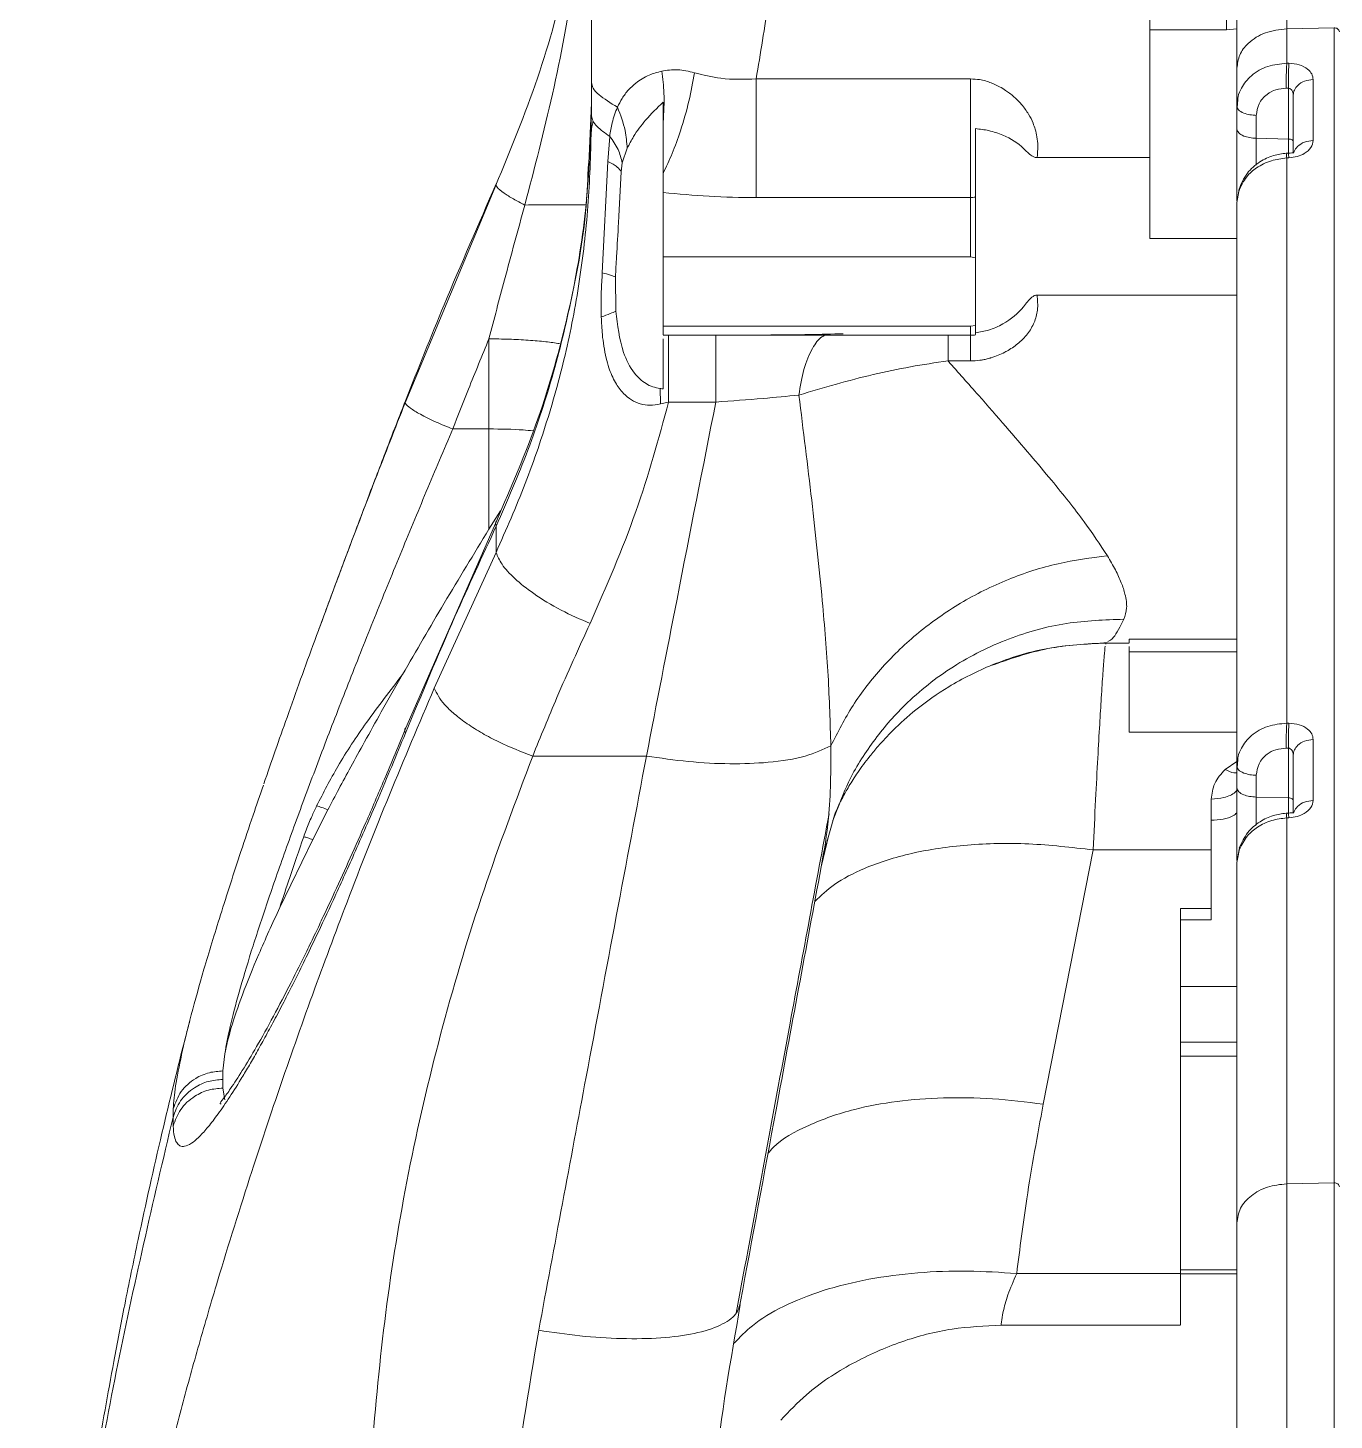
# Model space of a CAD drawing. Header units: millimetres. Extents: x 169 to 14583, y -399 to 10804.
# Drawn here: x 9049 to 9176.5, y 2702.2 to 2838.1 of the extents above; entities that cross this region are included whole.
import ezdxf

# ---------------------------------------------------------------- set-up
doc = ezdxf.new("R2010")
doc.units = ezdxf.units.MM
doc.header["$LTSCALE"] = 35

msp = doc.modelspace()

# ---------------------------------------------------------------- linework, layer by layer
at = {"color": 7, "linetype": 'Continuous', "lineweight": 18}
for p, q in [((9176.454, 2838.087), (9171.836, 2837.994)), ((9176.454, 2838.087), (9176.454, 2725.384)), ((9158.467, 2837.9), (9165.963, 2837.9)), ((9165.963, 2837.9), (9166.967, 2837.997)), ((9171.836, 2837.994), (9171.836, 2834.63)), ((9166.967, 2834.155), (9166.967, 2830.448)), ((9171.836, 2834.63), (9172.046, 2834.628)), ((9140.967, 2833.104), (9120.048, 2833.104)), ((9103.715, 2824.84), (9103.967, 2830.714)), ((9110.967, 2830.824), (9110.967, 2828.886)), ((9166.967, 2830.448), (9167.051, 2831.093)), ((9166.967, 2828.21), (9166.967, 2830.448)), ((9167.048, 2831.093), (9166.997, 2830.293)), ((9168.862, 2829.547), (9168.862, 2827.309)), ((9105.756, 2827.5), (9105.588, 2825.05)), ((9168.862, 2827.309), (9171.993, 2827.235)), ((9171.993, 2825.861), (9171.993, 2827.235)), ((9106.969, 2824.922), (9107.459, 2826.332)), ((9171.981, 2825.86), (9171.772, 2825.848)), ((9105.588, 2825.05), (9105.036, 2814.182)), ((9106.969, 2824.922), (9106.874, 2824.047)), ((9158.467, 2825.42), (9147.469, 2825.42)), ((9172.046, 2825.4), (9171.836, 2825.387)), ((9171.836, 2825.387), (9171.836, 2770.234)), ((9110.967, 2823.886), (9110.967, 2822.022)), ((9094.658, 2822.697), (9085.791, 2801.496)), ((9167.143, 2822.134), (9166.967, 2821.033)), ((9167.18, 2822.362), (9166.988, 2821.191)), ((9167.143, 2822.134), (9167.198, 2822.285)), ((9120.048, 2821.52), (9140.967, 2821.52)), ((9166.967, 2821.033), (9166.967, 2766.052)), ((9166.967, 2817.531), (9158.467, 2817.531)), ((9110.967, 2815.732), (9140.967, 2815.732)), ((9140.967, 2815.732), (9141.467, 2815.654)), ((9141.467, 2815.654), (9141.467, 2809.047)), ((9106.316, 2813.778), (9106.365, 2810.437)), ((9147.469, 2812.012), (9166.967, 2812.012)), ((9110.967, 2808.973), (9140.967, 2808.973)), ((9140.967, 2808.973), (9141.467, 2809.047)), ((9110.967, 2808.102), (9111.5, 2808.102)), ((9110.967, 2808.09), (9140.967, 2808.09)), ((9138.778, 2805.591), (9140.967, 2805.591)), ((9110.718, 2801.386), (9111.5, 2801.57)), ((9111.5, 2801.57), (9116.108, 2801.57)), ((9090.439, 2798.948), (9093.967, 2798.948)), ((9093.967, 2789.156), (9095.109, 2790.971)), ((9094.724, 2790.005), (9085.848, 2769.77)), ((9094.664, 2786.897), (9088.637, 2773.646)), ((9166.967, 2778.431), (9156.467, 2778.431)), ((9156.467, 2778.431), (9156.467, 2778.068)), ((9154.184, 2778.054), (9154.163, 2777.961)), ((9154.207, 2778.072), (9154.184, 2778.054)), ((9154.322, 2778.054), (9154.184, 2778.054)), ((9166.967, 2777.194), (9156.467, 2777.194)), ((9171.836, 2770.234), (9172.046, 2770.232)), ((9166.967, 2769.371), (9156.467, 2769.371)), ((9098.237, 2767.028), (9109.34, 2767.028)), ((9166.967, 2766.494), (9165.818, 2765.708)), ((9166.967, 2766.052), (9167.051, 2766.697)), ((9167.048, 2766.697), (9166.997, 2765.896)), ((9166.967, 2763.925), (9166.967, 2766.052)), ((9168.862, 2765.151), (9168.862, 2763.025)), ((9168.862, 2763.025), (9171.993, 2762.951)), ((9171.993, 2761.465), (9171.993, 2762.951)), ((9076.768, 2758.872), (9078.248, 2761.772)), ((9126.706, 2757.815), (9127.691, 2761.27)), ((9127.74, 2761.233), (9127.543, 2760.751)), ((9164.467, 2760.77), (9164.467, 2757.869)), ((9171.981, 2761.464), (9171.772, 2761.452)), ((9172.046, 2761.003), (9171.836, 2760.991)), ((9171.836, 2760.991), (9171.836, 2725.291)), ((9127.142, 2759.343), (9126.396, 2756.209)), ((9073.554, 2752.247), (9076.768, 2758.872)), ((9167.241, 2758.152), (9166.987, 2756.803)), ((9167.203, 2757.912), (9167.23, 2758.091)), ((9152.933, 2757.869), (9148.069, 2733.059)), ((9164.467, 2757.869), (9152.933, 2757.869)), ((9164.467, 2757.869), (9164.467, 2752.155)), ((9167.203, 2757.912), (9166.967, 2756.647)), ((9166.967, 2756.647), (9166.967, 2721.452)), ((9164.467, 2752.155), (9161.467, 2752.155)), ((9161.467, 2752.155), (9161.467, 2716.539)), ((9164.467, 2751.035), (9164.467, 2752.155)), ((9164.467, 2751.035), (9161.467, 2751.035)), ((9161.467, 2744.556), (9166.967, 2744.556)), ((9161.467, 2739.107), (9166.967, 2739.107)), ((9068.186, 2737.978), (9068.008, 2736.304)), ((9161.467, 2737.743), (9166.967, 2737.743)), ((9068.008, 2734.633), (9068.008, 2736.304)), ((9068.008, 2734.633), (9068.186, 2733.499)), ((9176.454, 2725.384), (9171.836, 2725.291)), ((9145.477, 2716.539), (9161.467, 2716.539)), ((9161.467, 2716.895), (9166.967, 2716.895)), ((9161.467, 2716.521), (9166.967, 2716.521)), ((9143.967, 2711.495), (9161.467, 2711.495))]:
    msp.add_line(p, q, dxfattribs=at)
at = {"color": 7, "linetype": 'Continuous', "lineweight": 18, "flags": 128}
for points in [[(9174.415, 2833.044), (9174.415, 2829.714), (9174.415, 2827.097)], [(9171.784, 2832.194), (9171.901, 2832.192), (9171.993, 2832.192)], [(9171.993, 2832.192), (9171.993, 2829.416), (9171.993, 2827.235)], [(9172.467, 2831.509), (9172.467, 2828.178), (9172.467, 2825.893)], [(9171.784, 2767.797), (9171.901, 2767.796), (9171.993, 2767.795)], [(9171.993, 2767.795), (9171.993, 2765.082), (9171.993, 2762.951)], [(9174.415, 2768.648), (9174.415, 2765.318), (9174.415, 2762.701)], [(9172.467, 2767.112), (9172.467, 2763.782), (9172.467, 2761.499)]]:
    msp.add_lwpolyline(points, dxfattribs=at)
at = {"color": 7, "linetype": 'Continuous', "lineweight": 18}
msp.add_arc((9140.967, 2811.09), 3, 270, 279.59407, dxfattribs=at)
for points, knots in [([(9171.836, 2870.495), (9171.836, 2867.827), (9171.836, 2862.49), (9171.836, 2854.166), (9171.836, 2846.014), (9171.836, 2840.667), (9171.836, 2837.994)], [0, 0, 0, 0, 0.2799943, 0.5599886, 0.7799943, 1, 1, 1, 1]), ([(9166.967, 2865.991), (9166.967, 2863.375), (9166.967, 2858.143), (9166.967, 2849.988), (9166.967, 2842.006), (9166.967, 2836.772), (9166.967, 2834.155)], [0, 0, 0, 0, 0.2799941, 0.5599888, 0.7799945, 1, 1, 1, 1]), ([(9103.122, 2853.153), (9102.689, 2850.094), (9101.732, 2843.329), (9098.914, 2833.107), (9096.07, 2826.19), (9094.647, 2822.732)], [0, 0, 0, 0, 0.2920466, 0.6459796, 1, 1, 1, 1]), ([(9103.381, 2853.153), (9103.043, 2849.719), (9102.33, 2842.488), (9100.319, 2831.67), (9098.411, 2824.396), (9097.467, 2820.8)], [0, 0, 0, 0, 0.3138089, 0.6608443, 1, 1, 1, 1]), ([(9103.967, 2853.153), (9103.967, 2852.221), (9103.967, 2848.329), (9103.967, 2841.502), (9103.967, 2835.672), (9103.967, 2832.746)], [0, 0, 0, 0, 0.1355835, 0.5660123, 1, 1, 1, 1]), ([(9122.571, 2853.153), (9122.462, 2851.754), (9122.133, 2847.511), (9121.337, 2840.765), (9120.468, 2835.602), (9120.048, 2833.104)], [0, 0, 0, 0, 0.20237729, 0.6140646, 1, 1, 1, 1]), ([(9158.467, 2837.9), (9158.467, 2838.23), (9158.467, 2838.891), (9158.467, 2839.912), (9158.467, 2840.904), (9158.467, 2841.826), (9158.467, 2842.646), (9158.467, 2843.321), (9158.467, 2843.848), (9158.467, 2844.035), (9158.467, 2844.129)], [0, 0, 0, 0, 0.1248084, 0.2499186, 0.3750331, 0.4999712, 0.6248488, 0.7497541, 0.8748228, 1, 1, 1, 1]), ([(9165.963, 2837.9), (9165.964, 2838.551), (9165.964, 2839.853), (9165.965, 2841.757), (9165.966, 2843.318), (9165.967, 2843.817), (9165.967, 2844.067)], [0, 0, 0, 0, 0.25, 0.5, 0.75, 1, 1, 1, 1]), ([(9176.967, 2837.703), (9176.957, 2837.76), (9176.938, 2837.875), (9176.8, 2838.002), (9176.63, 2838.077), (9176.513, 2838.083), (9176.454, 2838.087)], [0, 0, 0, 0, 0.279607, 0.5592116, 0.7796062, 1, 1, 1, 1]), ([(9171.836, 2837.994), (9171.117, 2837.91), (9169.68, 2837.741), (9168.086, 2836.712), (9167.136, 2835.461), (9167.023, 2834.59), (9166.967, 2834.155)], [0, 0, 0, 0, 0.2796316, 0.5592632, 0.7796316, 1, 1, 1, 1]), ([(9114.025, 2833.71), (9113.471, 2833.835), (9112.337, 2834.092), (9111.339, 2833.942), (9110.828, 2833.866)], [0, 0, 0, 0, 0.4879764, 1, 1, 1, 1]), ([(9167.051, 2831.093), (9167.061, 2831.19), (9167.1, 2831.575), (9167.472, 2832.407), (9168.348, 2833.518), (9169.928, 2834.443), (9171.205, 2834.569), (9171.836, 2834.63)], [0, 0, 0, 0, 0.0495996, 0.1963528, 0.4493281, 0.7280487, 1, 1, 1, 1]), ([(9171.836, 2834.63), (9171.825, 2834.449), (9171.803, 2834.085), (9171.784, 2833.397), (9171.778, 2832.745), (9171.782, 2832.377), (9171.784, 2832.194)], [0, 0, 0, 0, 0.2797215, 0.5594431, 0.7797215, 1, 1, 1, 1]), ([(9172.046, 2834.628), (9172.034, 2834.446), (9172.011, 2834.075), (9171.993, 2833.372), (9171.987, 2832.72), (9171.991, 2832.364), (9171.993, 2832.192)], [0, 0, 0, 0, 0.2801303, 0.5706515, 0.7930128, 1, 1, 1, 1]), ([(9172.046, 2834.628), (9172.393, 2834.596), (9173.094, 2834.532), (9173.867, 2834.114), (9174.332, 2833.596), (9174.387, 2833.229), (9174.415, 2833.044)], [0, 0, 0, 0, 0.272346, 0.5508375, 0.7736476, 1, 1, 1, 1]), ([(9103.967, 2832.746), (9104.004, 2832.571), (9104.079, 2832.211), (9104.772, 2831.423), (9105.841, 2830.759), (9106.508, 2830.346)], [0, 0, 0, 0, 0.2627854, 0.5408267, 1, 1, 1, 1]), ([(9103.967, 2832.746), (9103.967, 2832.15), (9103.967, 2831.07), (9103.967, 2829.995), (9103.967, 2829.513)], [0, 0, 0, 0, 0.5514702, 1, 1, 1, 1]), ([(9110.828, 2833.866), (9110.414, 2833.749), (9109.465, 2833.481), (9108.411, 2832.825), (9107.561, 2832.034), (9106.962, 2831.252), (9106.654, 2830.638), (9106.508, 2830.346)], [0, 0, 0, 0, 0.2068098, 0.473678, 0.6485596, 0.8332507, 1, 1, 1, 1]), ([(9110.967, 2828.886), (9111.032, 2829.832), (9111.145, 2831.501), (9110.924, 2833.151), (9110.828, 2833.866)], [0, 0, 0, 0, 0.5666744, 1, 1, 1, 1]), ([(9114.025, 2833.71), (9113.862, 2832.794), (9113.529, 2830.921), (9112.742, 2828.199), (9111.87, 2825.791), (9111.266, 2824.517), (9110.967, 2823.886)], [0, 0, 0, 0, 0.2709458, 0.5542494, 0.7791334, 1, 1, 1, 1]), ([(9120.048, 2833.104), (9118.89, 2833.067), (9116.819, 2833), (9114.88, 2833.493), (9114.025, 2833.71)], [0, 0, 0, 0, 0.5589173, 1, 1, 1, 1]), ([(9120.048, 2833.104), (9120.048, 2831.988), (9120.048, 2829.757), (9120.048, 2826.481), (9120.048, 2823.663), (9120.048, 2822.234), (9120.048, 2821.52)], [0, 0, 0, 0, 0.2798031, 0.5596063, 0.7798031, 1, 1, 1, 1]), ([(9147.469, 2825.42), (9147.505, 2825.806), (9147.568, 2826.48), (9147.482, 2827.414), (9147.307, 2828.149), (9147.047, 2828.894), (9146.634, 2829.719), (9146.059, 2830.52), (9145.55, 2831.052), (9145.29, 2831.288), (9145.223, 2831.348), (9145.214, 2831.355), (9145.212, 2831.357), (9145.212, 2831.357), (9145.073, 2831.478), (9144.807, 2831.694), (9144.343, 2832.024), (9143.758, 2832.38), (9142.926, 2832.771), (9141.964, 2833.063), (9141.267, 2833.092), (9140.967, 2833.104)], [0, 0, 0, 0, 0.1090049, 0.1903845, 0.2609703, 0.3177392, 0.4066146, 0.5101858, 0.5791712, 0.5997862, 0.6016999, 0.6026015, 0.6026152, 0.6026161, 0.6026184, 0.6505295, 0.6913247, 0.7494672, 0.8257988, 0.9248984, 1, 1, 1, 1]), ([(9140.967, 2833.104), (9140.967, 2832.112), (9140.967, 2830.126), (9140.967, 2826.981), (9140.967, 2823.976), (9140.967, 2822.338), (9140.967, 2821.52)], [0, 0, 0, 0, 0.25, 0.5, 0.75, 1, 1, 1, 1]), ([(9174.415, 2833.044), (9174.127, 2833.011), (9173.552, 2832.943), (9172.915, 2832.532), (9172.535, 2832.031), (9172.49, 2831.683), (9172.467, 2831.509)], [0, 0, 0, 0, 0.2796315, 0.559263, 0.7796316, 1, 1, 1, 1]), ([(9168.862, 2829.547), (9168.916, 2829.938), (9169.022, 2830.718), (9169.793, 2831.591), (9170.759, 2832.11), (9171.443, 2832.166), (9171.784, 2832.194)], [0, 0, 0, 0, 0.2809771, 0.5607439, 0.7804724, 1, 1, 1, 1]), ([(9171.993, 2832.192), (9172.026, 2832.19), (9172.091, 2832.187), (9172.218, 2832.132), (9172.351, 2831.996), (9172.449, 2831.77), (9172.461, 2831.598), (9172.467, 2831.509)], [0, 0, 0, 0, 0.102111, 0.207338, 0.4390144, 0.7067815, 1, 1, 1, 1]), ([(9094.682, 2789.471), (9095.754, 2791.928), (9097.897, 2796.842), (9100.361, 2804.454), (9102.339, 2812.648), (9103.698, 2821.424), (9103.877, 2827.618), (9103.967, 2830.714)], [0, 0, 0, 0, 0.1868388, 0.3735918, 0.5602715, 0.7801801, 1, 1, 1, 1]), ([(9106.508, 2830.346), (9106.318, 2829.855), (9105.985, 2828.99), (9105.825, 2827.95), (9105.756, 2827.5)], [0, 0, 0, 0, 0.5681164, 1, 1, 1, 1]), ([(9106.508, 2830.346), (9106.804, 2829.584), (9107.327, 2828.239), (9107.419, 2826.909), (9107.459, 2826.332)], [0, 0, 0, 0, 0.5666174, 1, 1, 1, 1]), ([(9107.459, 2826.332), (9107.66, 2826.717), (9108.17, 2827.692), (9109.302, 2829.23), (9110.379, 2830.261), (9110.967, 2830.824)], [0, 0, 0, 0, 0.22770954, 0.57806103, 1, 1, 1, 1]), ([(9166.967, 2830.448), (9167, 2830.324), (9167.069, 2830.067), (9167.576, 2829.771), (9168.211, 2829.59), (9168.651, 2829.561), (9168.862, 2829.547)], [0, 0, 0, 0, 0.2709148, 0.5622607, 0.7890835, 1, 1, 1, 1]), ([(9103.967, 2829.513), (9103.921, 2827.035), (9103.828, 2822.055), (9103.062, 2814.66), (9101.8, 2807.411), (9099.945, 2800.491), (9097.615, 2793.603), (9095.648, 2789.132), (9094.664, 2786.897)], [0, 0, 0, 0, 0.1645534, 0.3306524, 0.4977516, 0.6650803, 0.8325032, 1, 1, 1, 1]), ([(9104.125, 2828.963), (9104.082, 2828.785), (9103.982, 2828.368), (9103.962, 2827.897), (9103.951, 2827.628)], [0, 0, 0, 0, 0.4278476, 1, 1, 1, 1]), ([(9103.967, 2829.513), (9104.066, 2829.171), (9104.242, 2828.561), (9105.292, 2827.825), (9105.756, 2827.5)], [0, 0, 0, 0, 0.5589649, 1, 1, 1, 1]), ([(9110.967, 2828.886), (9110.967, 2828.086), (9110.967, 2826.287), (9110.967, 2824.743), (9110.967, 2823.886)], [0, 0, 0, 0, 0.4450247, 1, 1, 1, 1]), ([(9105.756, 2827.5), (9106.061, 2827.072), (9106.669, 2826.219), (9106.869, 2825.354), (9106.969, 2824.922)], [0, 0, 0, 0, 0.5016854, 1, 1, 1, 1]), ([(9147.469, 2825.42), (9147.427, 2825.422), (9147.34, 2825.426), (9147.161, 2825.475), (9146.694, 2825.734), (9145.94, 2826.65), (9144.515, 2827.525), (9142.831, 2828.086), (9141.897, 2828.2), (9141.467, 2828.253)], [0, 0, 0, 0, 0.017022, 0.0349713, 0.076304, 0.2504319, 0.616547, 0.8235921, 1, 1, 1, 1]), ([(9141.467, 2828.253), (9141.467, 2826.973), (9141.467, 2824.512), (9141.467, 2822.531), (9141.467, 2821.579)], [0, 0, 0, 0, 0.5198192, 1, 1, 1, 1]), ([(9166.967, 2828.21), (9167.002, 2828.082), (9167.073, 2827.826), (9167.575, 2827.535), (9168.198, 2827.354), (9168.641, 2827.324), (9168.862, 2827.309)], [0, 0, 0, 0, 0.2796438, 0.5592878, 0.7796441, 1, 1, 1, 1]), ([(9166.967, 2821.208), (9166.967, 2821.761), (9166.967, 2823.091), (9166.967, 2825.656), (9166.967, 2827.358), (9166.967, 2828.21)], [0, 0, 0, 0, 0.2624193, 0.6310476, 1, 1, 1, 1]), ([(9168.862, 2824.694), (9168.862, 2824.941), (9168.862, 2825.838), (9168.862, 2826.691), (9168.862, 2827.309)], [0, 0, 0, 0, 0.2750111, 1, 1, 1, 1]), ([(9171.993, 2827.235), (9172.064, 2827.23), (9172.204, 2827.218), (9172.359, 2827.158), (9172.451, 2827.085), (9172.462, 2827.035), (9172.467, 2827.01)], [0, 0, 0, 0, 0.2796418, 0.5592872, 0.7796436, 1, 1, 1, 1]), ([(9172.526, 2825.891), (9172.513, 2825.893), (9172.485, 2825.899), (9172.327, 2825.888), (9172.103, 2825.87), (9171.982, 2825.86)], [0, 0, 0, 0, 0.2733714, 0.6043947, 1, 1, 1, 1]), ([(9174.415, 2827.097), (9174.369, 2826.86), (9174.278, 2826.39), (9173.648, 2825.845), (9172.87, 2825.501), (9172.32, 2825.433), (9172.046, 2825.4)], [0, 0, 0, 0, 0.2862473, 0.5683415, 0.7849643, 1, 1, 1, 1]), ([(9174.415, 2827.097), (9174.125, 2827.063), (9173.531, 2826.994), (9172.899, 2826.56), (9172.587, 2826.178), (9172.551, 2825.977), (9172.547, 2825.95)], [0, 0, 0, 0, 0.3374518, 0.690712, 0.9579149, 1, 1, 1, 1]), ([(9103.679, 2824.843), (9103.623, 2823.457), (9103.428, 2818.548), (9101.817, 2810.184), (9098.994, 2799.862), (9096.131, 2793.263), (9094.699, 2789.962)], [0, 0, 0, 0, 0.1158812, 0.410458, 0.7051667, 1, 1, 1, 1]), ([(9105.588, 2825.05), (9105.927, 2824.871), (9106.533, 2824.551), (9106.77, 2824.201), (9106.874, 2824.047)], [0, 0, 0, 0, 0.5596078, 1, 1, 1, 1]), ([(9171.836, 2825.387), (9171.325, 2825.326), (9170.263, 2825.198), (9168.918, 2824.513), (9167.756, 2823.497), (9167.366, 2822.63), (9167.143, 2822.134)], [0, 0, 0, 0, 0.2395675, 0.4969322, 0.7119654, 1, 1, 1, 1]), ([(9171.81, 2825.85), (9171.383, 2825.798), (9170.464, 2825.685), (9169.113, 2825.03), (9167.835, 2823.914), (9167.39, 2822.857), (9167.155, 2822.298)], [0, 0, 0, 0, 0.2030518, 0.4370459, 0.7024817, 1, 1, 1, 1]), ([(9171.767, 2825.839), (9171.775, 2825.837), (9171.791, 2825.834), (9171.821, 2825.536), (9171.836, 2825.387)], [0, 0, 0, 0, 0.5, 1, 1, 1, 1]), ([(9172.046, 2825.4), (9172.026, 2825.595), (9171.996, 2825.89), (9171.985, 2825.818), (9171.982, 2825.793)], [0, 0, 0, 0, 0.6611721, 1, 1, 1, 1]), ([(9106.874, 2824.047), (9106.795, 2822.404), (9106.665, 2819.712), (9106.447, 2816.225), (9106.351, 2814.436), (9106.316, 2813.778)], [0, 0, 0, 0, 0.4973682, 0.8148863, 1, 1, 1, 1]), ([(9094.682, 2822.863), (9092.959, 2818.933), (9089.882, 2811.917), (9087.059, 2804.807), (9085.817, 2801.679)], [0, 0, 0, 0, 0.5599973, 1, 1, 1, 1]), ([(9094.682, 2822.863), (9094.666, 2822.772), (9094.634, 2822.587), (9095.319, 2822.031), (9096.305, 2821.41), (9097.087, 2821), (9097.467, 2820.8)], [0, 0, 0, 0, 0.2732717, 0.5616588, 0.7867278, 1, 1, 1, 1]), ([(9110.967, 2822.022), (9110.967, 2821.546), (9110.967, 2820.594), (9110.967, 2818.463), (9110.967, 2816.767), (9110.967, 2815.732)], [0, 0, 0, 0, 0.28045864, 0.56091728, 1, 1, 1, 1]), ([(9120.048, 2821.52), (9118.514, 2821.542), (9115.473, 2821.586), (9112.46, 2821.878), (9110.967, 2822.022)], [0, 0, 0, 0, 0.5043488, 1, 1, 1, 1]), ([(9097.467, 2820.8), (9096.803, 2818.368), (9095.612, 2814.006), (9094.472, 2809.661), (9093.967, 2807.738)], [0, 0, 0, 0, 0.5575753, 1, 1, 1, 1]), ([(9097.467, 2820.8), (9098.463, 2820.802), (9100.503, 2820.805), (9102.528, 2820.813), (9103.169, 2820.819), (9103.413, 2820.821)], [0, 0, 0, 0, 0.3712309, 0.7599428, 1, 1, 1, 1]), ([(9141.06, 2821.519), (9141.058, 2821.52), (9141.044, 2821.524), (9141.028, 2821.523), (9141.014, 2821.523), (9141.005, 2821.522), (9140.989, 2821.521), (9140.975, 2821.52), (9140.967, 2821.52)], [0, 0, 0, 0, 0.0862519, 0.4720619, 0.4809987, 0.5513712, 0.7468485, 1, 1, 1, 1]), ([(9141.467, 2821.579), (9141.378, 2821.565), (9141.258, 2821.547), (9141.124, 2821.533), (9141.079, 2821.525), (9141.065, 2821.52), (9141.06, 2821.519)], [0, 0, 0, 0, 0.6682611, 0.8938658, 0.9616786, 1, 1, 1, 1]), ([(9141.467, 2815.654), (9141.467, 2816.197), (9141.467, 2817.281), (9141.469, 2818.859), (9141.47, 2820.337), (9141.468, 2821.165), (9141.467, 2821.579)], [0, 0, 0, 0, 0.25000412, 0.50000393, 0.75000047, 1, 1, 1, 1]), ([(9110.967, 2815.732), (9110.967, 2814.447), (9110.967, 2812.152), (9110.967, 2809.944), (9110.967, 2808.973)], [0, 0, 0, 0, 0.559992, 1, 1, 1, 1]), ([(9105.036, 2814.182), (9104.997, 2813.572), (9104.934, 2812.574), (9104.917, 2811.357), (9104.92, 2810.649), (9104.926, 2810.281), (9104.931, 2810.085), (9104.933, 2809.989), (9104.935, 2809.931), (9104.936, 2809.901), (9104.936, 2809.883)], [0, 0, 0, 0, 0.4307545, 0.7049998, 0.8448353, 0.9205643, 0.9598249, 0.979798, 0.9873363, 1, 1, 1, 1]), ([(9105.036, 2814.182), (9105.317, 2814.11), (9105.821, 2813.982), (9106.164, 2813.84), (9106.316, 2813.778)], [0, 0, 0, 0, 0.5582975, 1, 1, 1, 1]), ([(9140.967, 2805.591), (9141.268, 2805.6), (9141.631, 2805.61), (9142.101, 2805.68), (9142.42, 2805.741), (9142.715, 2805.815), (9142.907, 2805.87), (9142.962, 2805.886), (9142.979, 2805.891), (9143.453, 2806.034), (9143.908, 2806.225), (9144.384, 2806.474), (9144.83, 2806.713), (9145.646, 2807.253), (9146.576, 2808.194), (9147.228, 2809.319), (9147.596, 2810.604), (9147.513, 2811.518), (9147.469, 2812.012)], [0, 0, 0, 0, 0.0751976, 0.0907886, 0.1202043, 0.1580199, 0.1688265, 0.1719419, 0.1729117, 0.1734864, 0.3005994, 0.3026867, 0.319989, 0.4389912, 0.5757251, 0.7089507, 0.8427429, 1, 1, 1, 1]), ([(9147.469, 2812.012), (9147.423, 2812.009), (9147.331, 2812.003), (9147.152, 2811.94), (9146.693, 2811.618), (9145.938, 2810.478), (9144.515, 2809.32), (9142.829, 2808.563), (9141.895, 2808.406), (9141.467, 2808.334)], [0, 0, 0, 0, 0.0186795, 0.0372182, 0.0765668, 0.250366, 0.6163844, 0.8244096, 1, 1, 1, 1]), ([(9104.936, 2809.883), (9105.244, 2809.993), (9105.797, 2810.19), (9106.191, 2810.362), (9106.365, 2810.437)], [0, 0, 0, 0, 0.5581535, 1, 1, 1, 1]), ([(9104.936, 2809.883), (9104.962, 2809.314), (9105.005, 2808.358), (9105.171, 2807.014), (9105.382, 2805.922), (9105.721, 2804.718), (9106.233, 2803.522), (9107, 2802.456), (9107.845, 2801.757), (9108.734, 2801.354), (9109.716, 2801.208), (9110.372, 2801.324), (9110.718, 2801.386)], [0, 0, 0, 0, 0.1440579, 0.2421446, 0.3406437, 0.4232958, 0.5561372, 0.665608, 0.7513501, 0.8308655, 0.91101, 1, 1, 1, 1]), ([(9106.365, 2810.437), (9106.519, 2809.08), (9106.758, 2806.968), (9107.919, 2804.525), (9109.048, 2803.465), (9109.95, 2803.033), (9110.428, 2802.941), (9110.668, 2802.894)], [0, 0, 0, 0, 0.4403647, 0.6850246, 0.8459639, 0.9223599, 1, 1, 1, 1]), ([(9110.967, 2808.147), (9110.967, 2808.165), (9110.967, 2808.2), (9110.967, 2808.716), (9110.967, 2808.973)], [0, 0, 0, 0, 0.502115, 1, 1, 1, 1]), ([(9116.108, 2808.102), (9117.07, 2808.102), (9118.987, 2808.103), (9122.032, 2808.117), (9125.222, 2808.146), (9127.439, 2808.211), (9128.539, 2808.244)], [0, 0, 0, 0, 0.2309048, 0.4600955, 0.732196, 1, 1, 1, 1]), ([(9140.967, 2808.973), (9140.967, 2808.516), (9140.967, 2807.968), (9140.967, 2808.157), (9140.967, 2808.189)], [0, 0, 0, 0, 0.8345062, 1, 1, 1, 1]), ([(9141.467, 2809.047), (9141.467, 2808.828), (9141.467, 2808.388), (9141.467, 2808.125), (9141.467, 2808.161), (9141.467, 2808.171)], [0, 0, 0, 0, 0.4211965, 0.8423931, 1, 1, 1, 1]), ([(9093.967, 2807.738), (9093.297, 2806.101), (9092.099, 2803.179), (9090.946, 2800.241), (9090.439, 2798.948)], [0, 0, 0, 0, 0.56012582, 1, 1, 1, 1]), ([(9093.967, 2807.738), (9093.967, 2806.097), (9093.967, 2803.166), (9093.967, 2800.237), (9093.967, 2798.948)], [0, 0, 0, 0, 0.56, 1, 1, 1, 1]), ([(9100.844, 2807.275), (9100.417, 2807.338), (9099.499, 2807.475), (9097.814, 2807.619), (9095.932, 2807.72), (9094.622, 2807.732), (9093.967, 2807.738)], [0, 0, 0, 0, 0.225238, 0.483492, 0.741746, 1, 1, 1, 1]), ([(9110.967, 2802.86), (9110.967, 2803.658), (9110.967, 2805.253), (9110.967, 2806.95), (9110.967, 2807.496), (9110.967, 2807.752)], [0, 0, 0, 0, 0.3465332, 0.6931804, 1, 1, 1, 1]), ([(9111.5, 2801.57), (9111.5, 2802.522), (9111.5, 2804.472), (9111.5, 2806.63), (9111.5, 2808), (9111.5, 2808.069), (9111.5, 2808.102)], [0, 0, 0, 0, 0.2440096, 0.4997368, 0.7556049, 1, 1, 1, 1]), ([(9116.108, 2808.102), (9116.108, 2808.05), (9116.108, 2807.944), (9116.108, 2806.306), (9116.108, 2804.105), (9116.108, 2802.401), (9116.108, 2801.57)], [0, 0, 0, 0, 0.27711207, 0.56490075, 0.7880725, 1, 1, 1, 1]), ([(9126.812, 2808.09), (9126.696, 2808.046), (9126.226, 2807.864), (9125.473, 2806.803), (9124.653, 2804.927), (9124.359, 2803.126), (9124.216, 2802.25)], [0, 0, 0, 0, 0.090526, 0.3690771, 0.6928639, 1, 1, 1, 1]), ([(9138.778, 2808.09), (9138.778, 2807.86), (9138.778, 2807.28), (9138.778, 2806.227), (9138.778, 2805.591)], [0, 0, 0, 0, 0.3967883, 1, 1, 1, 1]), ([(9140.967, 2808.09), (9140.967, 2807.92), (9140.967, 2807.398), (9140.967, 2806.318), (9140.967, 2805.591)], [0, 0, 0, 0, 0.3266725, 1, 1, 1, 1]), ([(9124.216, 2802.25), (9125.427, 2802.618), (9127.795, 2803.336), (9131.451, 2804.27), (9135.104, 2805.054), (9137.55, 2805.412), (9138.778, 2805.591)], [0, 0, 0, 0, 0.2599454, 0.507873, 0.752847, 1, 1, 1, 1]), ([(9138.778, 2805.591), (9139.778, 2804.462), (9141.721, 2802.266), (9144.392, 2799.217), (9146.775, 2796.455), (9149.413, 2793.306), (9152.126, 2789.911), (9153.615, 2787.65), (9154.328, 2786.568)], [0, 0, 0, 0, 0.1547332, 0.3007156, 0.4380841, 0.5670031, 0.7926842, 1, 1, 1, 1]), ([(9110.668, 2802.894), (9110.724, 2802.887), (9110.824, 2802.873), (9110.923, 2802.864), (9110.967, 2802.86)], [0, 0, 0, 0, 0.562208, 1, 1, 1, 1]), ([(9110.668, 2802.894), (9110.679, 2802.618), (9110.697, 2802.129), (9110.712, 2801.611), (9110.718, 2801.386)], [0, 0, 0, 0, 0.56516314, 1, 1, 1, 1]), ([(9085.79, 2801.492), (9084.817, 2799.007), (9082.82, 2793.91), (9079.854, 2786.106), (9076.966, 2778.323), (9074.317, 2771.004), (9072.744, 2766.475), (9072.001, 2764.335)], [0, 0, 0, 0, 0.199622, 0.409351, 0.6156138, 0.8184414, 1, 1, 1, 1]), ([(9085.817, 2801.679), (9085.523, 2800.925), (9084.833, 2799.157), (9083.839, 2796.587), (9082.772, 2793.809), (9081.81, 2791.284), (9080.948, 2789.006), (9080.244, 2787.133), (9079.622, 2785.472), (9079.027, 2783.874), (9078.489, 2782.424), (9078.034, 2781.19), (9077.658, 2780.17), (9077.414, 2779.504), (9077.295, 2779.179), (9077.274, 2779.123)], [0, 0, 0, 0, 0.1012103, 0.2374886, 0.3424613, 0.4700921, 0.5716466, 0.6438915, 0.7180086, 0.791699, 0.855986, 0.9108675, 0.9563418, 0.9924071, 1, 1, 1, 1]), ([(9085.817, 2801.679), (9085.793, 2801.602), (9085.744, 2801.442), (9086.254, 2800.982), (9087.26, 2800.36), (9088.729, 2799.63), (9089.887, 2799.168), (9090.439, 2798.948)], [0, 0, 0, 0, 0.1749713, 0.3659455, 0.5642391, 0.7922035, 1, 1, 1, 1]), ([(9103.841, 2779.963), (9105.425, 2783.586), (9108.525, 2790.676), (9110.523, 2797.992), (9111.5, 2801.57)], [0, 0, 0, 0, 0.51099233, 1, 1, 1, 1]), ([(9116.108, 2801.57), (9114.848, 2795.19), (9112.599, 2783.797), (9110.336, 2772.152), (9109.34, 2767.028)], [0, 0, 0, 0, 0.5599903, 1, 1, 1, 1]), ([(9116.108, 2801.57), (9117.664, 2801.685), (9120.454, 2801.89), (9123.062, 2802.14), (9124.216, 2802.25)], [0, 0, 0, 0, 0.5576473, 1, 1, 1, 1]), ([(9124.216, 2802.25), (9124.649, 2798.812), (9125.507, 2791.994), (9126.467, 2782.875), (9127.132, 2774.861), (9127.268, 2770.287), (9127.335, 2768.032)], [0, 0, 0, 0, 0.2879092, 0.5710316, 0.7885716, 1, 1, 1, 1]), ([(9090.439, 2798.948), (9089.576, 2796.914), (9087.85, 2792.847), (9085.289, 2786.662), (9082.784, 2780.501), (9080.365, 2774.423), (9078.065, 2768.501), (9075.917, 2762.808), (9073.955, 2757.423), (9072.215, 2752.424), (9070.731, 2747.888), (9069.542, 2743.912), (9068.647, 2740.503), (9068.34, 2738.82), (9068.186, 2737.978)], [0, 0, 0, 0, 0.0836867, 0.1673558, 0.2509897, 0.3345706, 0.4180815, 0.5015073, 0.584836, 0.6680604, 0.7511782, 0.8341941, 0.9171242, 1, 1, 1, 1]), ([(9098.271, 2798.757), (9097.954, 2798.79), (9096.667, 2798.926), (9095.127, 2798.939), (9093.967, 2798.948)], [0, 0, 0, 0, 0.2467128, 1, 1, 1, 1]), ([(9085.817, 2769.255), (9087.404, 2773.06), (9090.237, 2779.856), (9093.324, 2786.533), (9094.682, 2789.471)], [0, 0, 0, 0, 0.5599974, 1, 1, 1, 1]), ([(9094.706, 2789.958), (9094.701, 2789.954), (9094.57, 2789.849), (9094.627, 2789.656), (9094.682, 2789.471)], [0, 0, 0, 0, 0.0391756, 1, 1, 1, 1]), ([(9094.682, 2789.471), (9094.678, 2788.996), (9094.673, 2788.147), (9094.666, 2787.279), (9094.664, 2786.897)], [0, 0, 0, 0, 0.5600205, 1, 1, 1, 1]), ([(9085.541, 2774.984), (9086.882, 2777.302), (9089.605, 2782.011), (9092.498, 2786.75), (9093.967, 2789.156)], [0, 0, 0, 0, 0.4921879, 1, 1, 1, 1]), ([(9094.664, 2786.897), (9094.822, 2786.521), (9095.148, 2785.742), (9096.426, 2784.348), (9098.365, 2782.8), (9100.923, 2781.23), (9102.887, 2780.377), (9103.841, 2779.963)], [0, 0, 0, 0, 0.17607174, 0.36435986, 0.55885135, 0.78581334, 1, 1, 1, 1]), ([(9127.335, 2768.032), (9128.014, 2769.361), (9129.394, 2772.065), (9132.316, 2775.793), (9135.843, 2779.176), (9139.986, 2782.086), (9144.58, 2784.355), (9149.432, 2785.943), (9152.715, 2786.362), (9154.328, 2786.568)], [0, 0, 0, 0, 0.1351217, 0.2749306, 0.4177667, 0.5617363, 0.7115979, 0.8583292, 1, 1, 1, 1]), ([(9154.328, 2786.568), (9154.602, 2786.1), (9155.142, 2785.178), (9155.709, 2783.937), (9156.124, 2782.676), (9156.296, 2781.445), (9156.057, 2780.73), (9155.94, 2780.377)], [0, 0, 0, 0, 0.1818816, 0.3586516, 0.5309146, 0.7688043, 1, 1, 1, 1]), ([(9103.841, 2779.963), (9102.744, 2777.564), (9100.794, 2773.299), (9099.015, 2768.936), (9098.237, 2767.028)], [0, 0, 0, 0, 0.5626704, 1, 1, 1, 1]), ([(9155.94, 2780.377), (9154.067, 2780.313), (9150.222, 2780.18), (9144.553, 2778.591), (9139.165, 2775.915), (9134.744, 2772.41), (9131.401, 2768.512), (9129.104, 2764.87), (9128.152, 2762.332), (9127.74, 2761.233)], [0, 0, 0, 0, 0.1518681, 0.3116847, 0.4767796, 0.6438809, 0.7743771, 0.9022882, 1, 1, 1, 1]), ([(9155.94, 2780.377), (9155.578, 2779.677), (9154.95, 2778.46), (9154.55, 2778.28), (9154.381, 2778.203)], [0, 0, 0, 0, 0.5760869, 1, 1, 1, 1]), ([(9127.691, 2761.269), (9127.734, 2761.385), (9127.811, 2761.59), (9128.059, 2762.132), (9128.312, 2762.644), (9128.516, 2763.036), (9128.885, 2763.711), (9129.449, 2764.665), (9130.276, 2765.891), (9131.141, 2767.027), (9132.081, 2768.163), (9133.559, 2769.747), (9135.812, 2771.766), (9139.016, 2774.02), (9143.254, 2776.134), (9148.483, 2777.767), (9152.337, 2777.976), (9154.354, 2778.086)], [0, 0, 0, 0, 0.1068519, 0.1889763, 0.2303662, 0.2613384, 0.2836541, 0.3442452, 0.400093, 0.4268908, 0.4569662, 0.503973, 0.56963, 0.6537671, 0.7553245, 0.8719901, 1, 1, 1, 1]), ([(9154.184, 2778.054), (9152.28, 2777.963), (9148.434, 2777.78), (9144.8, 2776.502), (9142.965, 2775.856)], [0, 0, 0, 0, 0.4949468, 1, 1, 1, 1]), ([(9154.115, 2777.751), (9154.083, 2777.475), (9154.037, 2777.058), (9153.956, 2776.045), (9153.888, 2775.117), (9153.813, 2774.001), (9153.712, 2772.411), (9153.574, 2770.118), (9153.39, 2766.822), (9153.175, 2762.759), (9153.016, 2759.538), (9152.933, 2757.869)], [0, 0, 0, 0, 0.1401735, 0.2116485, 0.2840246, 0.3573022, 0.4314818, 0.5567891, 0.693313, 0.8410509, 1, 1, 1, 1]), ([(9154.207, 2778.054), (9154.48, 2778.054), (9155.233, 2778.054), (9155.986, 2778.054), (9156.467, 2778.054)], [0, 0, 0, 0, 0.3617664, 1, 1, 1, 1]), ([(9156.467, 2777.704), (9156.467, 2777.655), (9156.467, 2777.468), (9156.467, 2775.945), (9156.467, 2773.321), (9156.467, 2770.685), (9156.467, 2769.371)], [0, 0, 0, 0, 0.1056601, 0.4044596, 0.7032722, 1, 1, 1, 1]), ([(9085.541, 2774.984), (9084.345, 2773.433), (9082.072, 2770.488), (9079.228, 2766.193), (9077.816, 2763.453), (9077.153, 2762.164)], [0, 0, 0, 0, 0.3707905, 0.7040729, 1, 1, 1, 1]), ([(9078.248, 2761.772), (9078.603, 2762.449), (9079.324, 2763.826), (9080.522, 2766.045), (9081.901, 2768.552), (9083.587, 2771.56), (9084.845, 2773.764), (9085.541, 2774.984)], [0, 0, 0, 0, 0.1602938, 0.3261201, 0.511153, 0.7293257, 1, 1, 1, 1]), ([(9088.637, 2773.646), (9087.159, 2770.179), (9084.202, 2763.243), (9080.267, 2753.25), (9076.679, 2743.63), (9073.594, 2734.864), (9070.492, 2725.553), (9067.907, 2717.309), (9065.681, 2709.703), (9064.017, 2703.672), (9062.575, 2698.09), (9061.497, 2693.625), (9060.726, 2690.267), (9060.194, 2687.859), (9059.718, 2685.633), (9059.29, 2683.562), (9058.852, 2681.368), (9058.338, 2678.695), (9057.835, 2675.933), (9057.4, 2673.407), (9057.045, 2671.255), (9056.652, 2668.779), (9056.198, 2665.716), (9055.814, 2662.907), (9055.535, 2660.732), (9055.334, 2659.098), (9055.14, 2657.471), (9054.956, 2655.88), (9054.761, 2654.136), (9054.542, 2652.103), (9054.299, 2649.74), (9053.514, 2641.635), (9052.484, 2627.944), (9052.224, 2614.997), (9052.095, 2608.592)], [0, 0, 0, 0, 0.0659532, 0.1319467, 0.1891048, 0.247839, 0.297739, 0.365543, 0.4047764, 0.4424273, 0.4798394, 0.5099107, 0.5258578, 0.5422017, 0.5543878, 0.5667995, 0.5801281, 0.5943754, 0.6152598, 0.629864, 0.6395323, 0.6535366, 0.6737043, 0.6933386, 0.7024856, 0.7113578, 0.7215511, 0.730539, 0.7387732, 0.7515995, 0.765532, 0.7794287, 0.8908928, 1, 1, 1, 1]), ([(9088.637, 2773.646), (9088.895, 2773.125), (9089.291, 2772.329), (9090.583, 2771.119), (9091.82, 2770.175), (9093.289, 2769.254), (9095.39, 2768.127), (9097.112, 2767.462), (9098.237, 2767.028)], [0, 0, 0, 0, 0.2417052, 0.3700265, 0.5004865, 0.6308773, 0.7589979, 1, 1, 1, 1]), ([(9167.051, 2766.697), (9167.061, 2766.794), (9167.1, 2767.178), (9167.472, 2768.011), (9168.348, 2769.121), (9169.928, 2770.047), (9171.205, 2770.172), (9171.836, 2770.234)], [0, 0, 0, 0, 0.0495996, 0.1963528, 0.4493281, 0.7280487, 1, 1, 1, 1]), ([(9171.836, 2770.234), (9171.825, 2770.052), (9171.803, 2769.689), (9171.784, 2769.001), (9171.778, 2768.348), (9171.782, 2767.981), (9171.784, 2767.797)], [0, 0, 0, 0, 0.2797215, 0.5594431, 0.7797215, 1, 1, 1, 1]), ([(9172.046, 2770.232), (9172.034, 2770.05), (9172.011, 2769.679), (9171.993, 2768.976), (9171.987, 2768.324), (9171.991, 2767.967), (9171.993, 2767.795)], [0, 0, 0, 0, 0.2801303, 0.5706515, 0.7930128, 1, 1, 1, 1]), ([(9172.046, 2770.232), (9172.393, 2770.2), (9173.094, 2770.136), (9173.867, 2769.718), (9174.332, 2769.2), (9174.387, 2768.833), (9174.415, 2768.648)], [0, 0, 0, 0, 0.272346, 0.5508375, 0.7736476, 1, 1, 1, 1]), ([(9063.15, 2730.929), (9063.178, 2730.567), (9063.231, 2729.878), (9063.47, 2729.282), (9063.803, 2728.952), (9064.269, 2728.899), (9064.876, 2729.174), (9065.612, 2729.78), (9066.443, 2730.675), (9067.411, 2731.911), (9068.518, 2733.504), (9069.564, 2735.157), (9070.496, 2736.718), (9071.276, 2738.072), (9072.112, 2739.572), (9073.003, 2741.223), (9073.95, 2743.032), (9074.953, 2745.003), (9076.012, 2747.14), (9077.289, 2749.785), (9078.882, 2753.184), (9080.892, 2757.635), (9083.241, 2763.024), (9084.924, 2767.096), (9085.817, 2769.255)], [0, 0, 0, 0, 0.0499818, 0.0951578, 0.1367719, 0.1826914, 0.2342885, 0.2800943, 0.3274614, 0.376386, 0.4268645, 0.4788933, 0.5075129, 0.5371415, 0.5677786, 0.5994237, 0.6320764, 0.6657365, 0.7004041, 0.7360792, 0.7884992, 0.8499606, 0.9204603, 1, 1, 1, 1]), ([(9085.847, 2769.769), (9085.153, 2768.088), (9083.852, 2764.94), (9082.046, 2760.737), (9080.424, 2757.061), (9079.038, 2754.01), (9077.906, 2751.58), (9077, 2749.672), (9075.941, 2747.485), (9074.555, 2744.708), (9072.904, 2741.549), (9071.304, 2738.669), (9069.903, 2736.322), (9068.841, 2734.697), (9067.981, 2733.468), (9067.64, 2733.121), (9067.795, 2733.1), (9067.828, 2733.096)], [0, 0, 0, 0, 0.0910214, 0.1704977, 0.2384075, 0.3074693, 0.3581069, 0.394465, 0.4346375, 0.509679, 0.5991097, 0.6916174, 0.7780391, 0.858353, 0.9155128, 0.982425, 1, 1, 1, 1]), ([(9085.817, 2769.255), (9085.755, 2769.447), (9085.69, 2769.65), (9085.851, 2769.758), (9085.86, 2769.764)], [0, 0, 0, 0, 0.9429044, 1, 1, 1, 1]), ([(9109.34, 2767.028), (9110.711, 2766.83), (9113.508, 2766.425), (9117.572, 2766.224), (9121.507, 2766.37), (9125.003, 2766.931), (9126.569, 2767.67), (9127.335, 2768.032)], [0, 0, 0, 0, 0.18141411, 0.37008928, 0.56186643, 0.78546954, 1, 1, 1, 1]), ([(9127.335, 2768.032), (9127.334, 2765.634), (9127.333, 2761.438), (9126.677, 2757.777), (9126.396, 2756.209)], [0, 0, 0, 0, 0.5715991, 1, 1, 1, 1]), ([(9168.862, 2765.151), (9168.916, 2765.542), (9169.022, 2766.322), (9169.793, 2767.195), (9170.759, 2767.714), (9171.443, 2767.77), (9171.784, 2767.797)], [0, 0, 0, 0, 0.2809771, 0.5607439, 0.7804724, 1, 1, 1, 1]), ([(9171.993, 2767.795), (9172.026, 2767.794), (9172.091, 2767.791), (9172.218, 2767.736), (9172.351, 2767.6), (9172.449, 2767.374), (9172.461, 2767.202), (9172.467, 2767.112)], [0, 0, 0, 0, 0.102111, 0.207338, 0.4390144, 0.7067815, 1, 1, 1, 1]), ([(9174.415, 2768.648), (9174.127, 2768.614), (9173.552, 2768.547), (9172.915, 2768.135), (9172.535, 2767.635), (9172.49, 2767.287), (9172.467, 2767.112)], [0, 0, 0, 0, 0.27963148, 0.55926295, 0.77963163, 1, 1, 1, 1]), ([(9098.237, 2767.028), (9096.603, 2762.695), (9093.338, 2754.035), (9089.355, 2740.736), (9086.146, 2727.257), (9083.868, 2713.616), (9082.511, 2699.883), (9081.496, 2683.838), (9080.711, 2665.44), (9078.181, 2644.804), (9076.347, 2624.033), (9076.043, 2610.09), (9075.892, 2603.119)], [0, 0, 0, 0, 0.0841897, 0.1682612, 0.252145, 0.335751, 0.4190325, 0.5020764, 0.626493, 0.7509846, 0.8754954, 1, 1, 1, 1]), ([(9109.34, 2767.028), (9107.379, 2756.608), (9103.878, 2737.999), (9100.372, 2719.251), (9098.829, 2711.002)], [0, 0, 0, 0, 0.5599988, 1, 1, 1, 1]), ([(9165.818, 2765.708), (9165.425, 2765.276), (9164.655, 2764.427), (9164.529, 2763.349), (9164.467, 2762.821)], [0, 0, 0, 0, 0.5099988, 1, 1, 1, 1]), ([(9165.818, 2765.708), (9166.109, 2765.568), (9166.528, 2765.367), (9166.869, 2765.383), (9166.972, 2765.388)], [0, 0, 0, 0, 0.696726, 1, 1, 1, 1]), ([(9166.967, 2766.052), (9167, 2765.928), (9167.069, 2765.671), (9167.576, 2765.375), (9168.211, 2765.194), (9168.651, 2765.165), (9168.862, 2765.151)], [0, 0, 0, 0, 0.2709148, 0.5622607, 0.7890835, 1, 1, 1, 1]), ([(9071.959, 2764.185), (9071.62, 2763.201), (9070.859, 2760.987), (9069.418, 2756.682), (9067.754, 2751.536), (9066.129, 2746.192), (9064.886, 2741.695), (9064.172, 2738.931), (9063.97, 2737.877), (9063.966, 2737.856)], [0, 0, 0, 0, 0.0905596, 0.2038213, 0.4138926, 0.613398, 0.8022936, 0.9960348, 1, 1, 1, 1]), ([(9164.467, 2762.821), (9164.886, 2762.855), (9165.759, 2762.927), (9166.648, 2763.313), (9166.911, 2763.632), (9166.967, 2763.7)], [0, 0, 0, 0, 0.4216396, 0.8774564, 1, 1, 1, 1]), ([(9166.967, 2763.925), (9167.002, 2763.798), (9167.073, 2763.542), (9167.575, 2763.251), (9168.198, 2763.07), (9168.641, 2763.04), (9168.862, 2763.025)], [0, 0, 0, 0, 0.2796438, 0.5592878, 0.7796441, 1, 1, 1, 1]), ([(9166.967, 2756.822), (9166.967, 2757.417), (9166.967, 2758.785), (9166.967, 2761.385), (9166.967, 2763.079), (9166.967, 2763.925)], [0, 0, 0, 0, 0.2775756, 0.638628, 1, 1, 1, 1]), ([(9077.153, 2762.164), (9076.992, 2761.822), (9076.727, 2761.26), (9076.394, 2760.476), (9076.129, 2759.813), (9075.971, 2759.372), (9075.891, 2759.152)], [0, 0, 0, 0, 0.34036282, 0.56039418, 0.78026952, 1, 1, 1, 1]), ([(9078.248, 2761.772), (9078.049, 2761.859), (9077.694, 2762.015), (9077.318, 2762.118), (9077.153, 2762.164)], [0, 0, 0, 0, 0.56, 1, 1, 1, 1]), ([(9164.467, 2762.821), (9164.467, 2762.444), (9164.467, 2761.772), (9164.467, 2761.076), (9164.467, 2760.77)], [0, 0, 0, 0, 0.559995, 1, 1, 1, 1]), ([(9168.862, 2760.3), (9168.862, 2760.587), (9168.862, 2761.522), (9168.862, 2762.41), (9168.862, 2763.025)], [0, 0, 0, 0, 0.3072241, 1, 1, 1, 1]), ([(9171.993, 2762.951), (9172.064, 2762.945), (9172.204, 2762.934), (9172.359, 2762.873), (9172.451, 2762.801), (9172.462, 2762.751), (9172.467, 2762.725)], [0, 0, 0, 0, 0.2796418, 0.5592872, 0.7796436, 1, 1, 1, 1]), ([(9174.415, 2762.701), (9174.369, 2762.464), (9174.278, 2761.994), (9173.648, 2761.449), (9172.87, 2761.105), (9172.32, 2761.037), (9172.046, 2761.003)], [0, 0, 0, 0, 0.2862473, 0.5683415, 0.7849643, 1, 1, 1, 1]), ([(9174.415, 2762.701), (9174.125, 2762.667), (9173.531, 2762.597), (9172.899, 2762.164), (9172.587, 2761.782), (9172.551, 2761.581), (9172.547, 2761.554)], [0, 0, 0, 0, 0.3374518, 0.690712, 0.9579149, 1, 1, 1, 1]), ([(9118.106, 2712.662), (9119.858, 2722.115), (9122.879, 2738.415), (9125.895, 2754.594), (9127.162, 2761.39)], [0, 0, 0, 0, 0.5799312, 1, 1, 1, 1]), ([(9166.967, 2761.489), (9166.851, 2761.39), (9166.539, 2761.123), (9165.634, 2760.841), (9164.856, 2760.793), (9164.467, 2760.77)], [0, 0, 0, 0, 0.22741885, 0.61304358, 1, 1, 1, 1]), ([(9171.836, 2760.991), (9171.34, 2760.933), (9170.314, 2760.812), (9168.995, 2760.163), (9167.848, 2759.204), (9167.435, 2758.378), (9167.203, 2757.912)], [0, 0, 0, 0, 0.2400695, 0.4969733, 0.7162763, 1, 1, 1, 1]), ([(9171.772, 2761.452), (9171.351, 2761.398), (9170.452, 2761.281), (9169.139, 2760.646), (9167.902, 2759.586), (9167.446, 2758.587), (9167.205, 2758.061)], [0, 0, 0, 0, 0.2073538, 0.4427824, 0.7067898, 1, 1, 1, 1]), ([(9171.767, 2761.443), (9171.775, 2761.441), (9171.791, 2761.437), (9171.821, 2761.14), (9171.836, 2760.991)], [0, 0, 0, 0, 0.5, 1, 1, 1, 1]), ([(9172.526, 2761.495), (9172.513, 2761.497), (9172.485, 2761.503), (9172.327, 2761.491), (9172.103, 2761.474), (9171.982, 2761.464)], [0, 0, 0, 0, 0.2733714, 0.6043947, 1, 1, 1, 1]), ([(9172.046, 2761.003), (9172.026, 2761.199), (9171.996, 2761.494), (9171.985, 2761.422), (9171.982, 2761.397)], [0, 0, 0, 0, 0.6611721, 1, 1, 1, 1]), ([(9075.891, 2759.152), (9075.426, 2757.81), (9074.596, 2755.415), (9073.873, 2753.215), (9073.554, 2752.247)], [0, 0, 0, 0, 0.5600348, 1, 1, 1, 1]), ([(9076.768, 2758.872), (9076.607, 2758.934), (9076.32, 2759.045), (9076.022, 2759.119), (9075.891, 2759.152)], [0, 0, 0, 0, 0.56, 1, 1, 1, 1]), ([(9152.933, 2757.869), (9150.828, 2758.115), (9146.616, 2758.607), (9140.587, 2758.455), (9135.112, 2757.651), (9130.805, 2756.265), (9127.665, 2754.63), (9126.371, 2753.41), (9125.77, 2752.843)], [0, 0, 0, 0, 0.182866, 0.3657321, 0.5485981, 0.7314642, 0.8752493, 1, 1, 1, 1]), ([(9126.396, 2756.209), (9124.927, 2748.313), (9122.305, 2734.212), (9119.68, 2720.033), (9118.525, 2713.794)], [0, 0, 0, 0, 0.559993, 1, 1, 1, 1]), ([(9068.186, 2737.978), (9068.366, 2738.785), (9068.729, 2740.405), (9069.876, 2743.714), (9071.433, 2747.612), (9072.843, 2750.693), (9073.554, 2752.247)], [0, 0, 0, 0, 0.2410974, 0.484517, 0.7399883, 1, 1, 1, 1]), ([(9064.78, 2741.227), (9064.655, 2740.745), (9063.701, 2737.084), (9061.962, 2729.963), (9059.994, 2721.19), (9058.468, 2713.765), (9057.398, 2708.219), (9056.491, 2703.235), (9055.67, 2698.462), (9054.96, 2694.07), (9054.325, 2689.921), (9053.747, 2685.933), (9053.148, 2681.532), (9052.557, 2676.869), (9052.031, 2672.351), (9051.605, 2668.394), (9051.289, 2665.235), (9051.031, 2662.508), (9050.78, 2659.696), (9050.498, 2656.3), (9050.189, 2652.193), (9049.805, 2646.377), (9049.408, 2638.709), (9049.074, 2629.047), (9049.022, 2622.228), (9048.995, 2618.631)], [0, 0, 0, 0, 0.0119939, 0.0910252, 0.1764197, 0.2290885, 0.274195, 0.3127546, 0.3511991, 0.3909322, 0.4199956, 0.4523692, 0.488053, 0.5270472, 0.5656298, 0.5976565, 0.6230425, 0.6422582, 0.6640267, 0.6916731, 0.7251993, 0.7643564, 0.8338051, 0.9123527, 1, 1, 1, 1]), ([(9063.966, 2737.856), (9063.744, 2736.791), (9063.3, 2734.654), (9063.2, 2733.3), (9063.15, 2732.622)], [0, 0, 0, 0, 0.49828824, 1, 1, 1, 1]), ([(9063.15, 2732.622), (9063.369, 2733.204), (9063.812, 2734.379), (9065.169, 2735.558), (9066.624, 2736.202), (9067.56, 2736.271), (9068.008, 2736.304)], [0, 0, 0, 0, 0.2864791, 0.578177, 0.7978716, 1, 1, 1, 1]), ([(9068.008, 2736.304), (9068.003, 2736.148), (9067.995, 2735.87), (9067.994, 2735.591), (9067.993, 2735.469)], [0, 0, 0, 0, 0.55995116, 1, 1, 1, 1]), ([(9063.135, 2731.775), (9063.341, 2732.331), (9063.764, 2733.475), (9065.076, 2734.665), (9066.548, 2735.353), (9067.52, 2735.431), (9067.993, 2735.469)], [0, 0, 0, 0, 0.2730449, 0.5617166, 0.7869549, 1, 1, 1, 1]), ([(9067.993, 2735.469), (9067.994, 2735.313), (9067.995, 2735.034), (9068.004, 2734.756), (9068.008, 2734.633)], [0, 0, 0, 0, 0.5600532, 1, 1, 1, 1]), ([(9063.15, 2730.929), (9063.356, 2731.485), (9063.779, 2732.63), (9065.091, 2733.824), (9066.563, 2734.515), (9067.535, 2734.595), (9068.008, 2734.633)], [0, 0, 0, 0, 0.2730446, 0.5617164, 0.7869548, 1, 1, 1, 1]), ([(9121.2, 2728.235), (9121.369, 2728.444), (9122.254, 2729.542), (9125.071, 2731.071), (9129.197, 2732.557), (9133.735, 2733.397), (9138.28, 2733.739), (9143.105, 2733.672), (9146.415, 2733.263), (9148.069, 2733.059)], [0, 0, 0, 0, 0.0438054, 0.2296494, 0.4154934, 0.5616201, 0.7077467, 0.8538734, 1, 1, 1, 1]), ([(9063.15, 2732.622), (9063.145, 2732.464), (9063.136, 2732.182), (9063.135, 2731.9), (9063.135, 2731.775)], [0, 0, 0, 0, 0.5600011, 1, 1, 1, 1]), ([(9148.069, 2733.059), (9147.5, 2729.986), (9146.485, 2724.497), (9145.785, 2718.971), (9145.477, 2716.539)], [0, 0, 0, 0, 0.5599051, 1, 1, 1, 1]), ([(9048.967, 2617.459), (9049.063, 2624.64), (9049.255, 2639.001), (9050.794, 2660.503), (9053.418, 2683.188), (9057.318, 2707.014), (9061.196, 2723.522), (9063.135, 2731.775)], [0, 0, 0, 0, 0.1866694, 0.3733387, 0.5600079, 0.780004, 1, 1, 1, 1]), ([(9063.135, 2731.775), (9063.136, 2731.617), (9063.137, 2731.335), (9063.146, 2731.053), (9063.15, 2730.929)], [0, 0, 0, 0, 0.5599986, 1, 1, 1, 1]), ([(9171.836, 2725.291), (9171.836, 2723.782), (9171.836, 2720.765), (9171.836, 2715.524), (9171.836, 2709.851), (9171.836, 2703.67), (9171.836, 2697.061), (9171.836, 2690.107), (9171.836, 2685.372), (9171.836, 2683.004)], [0, 0, 0, 0, 0.1400035, 0.2800069, 0.4200104, 0.5600138, 0.7066759, 0.8533379, 1, 1, 1, 1]), ([(9166.967, 2721.452), (9166.967, 2719.623), (9166.967, 2715.964), (9166.967, 2709.394), (9166.967, 2702.73), (9166.967, 2696.176), (9166.967, 2689.951), (9166.967, 2685.705), (9166.967, 2683.582)], [0, 0, 0, 0, 0.1866338, 0.3732744, 0.5599061, 0.7066031, 0.8533044, 1, 1, 1, 1]), ([(9145.477, 2716.539), (9143.884, 2716.644), (9140.611, 2716.86), (9135.721, 2716.665), (9130.929, 2716.041), (9126.474, 2714.938), (9122.649, 2713.396), (9119.709, 2711.65), (9118.462, 2710.322), (9117.915, 2709.74)], [0, 0, 0, 0, 0.1354178, 0.2781941, 0.4267687, 0.5791047, 0.7328242, 0.8827244, 1, 1, 1, 1]), ([(9145.477, 2716.539), (9145.165, 2715.818), (9144.548, 2714.391), (9144.126, 2712.747), (9143.971, 2711.661), (9143.968, 2711.55), (9143.967, 2711.494)], [0, 0, 0, 0, 0.2529044, 0.5006233, 0.7489879, 1, 1, 1, 1]), ([(9161.467, 2716.539), (9161.467, 2715.992), (9161.467, 2714.891), (9161.467, 2713.553), (9161.467, 2712.485), (9161.467, 2711.799), (9161.467, 2711.475), (9161.467, 2711.53), (9161.467, 2711.548)], [0, 0, 0, 0, 0.1818018, 0.3655007, 0.5491322, 0.7310102, 0.9127974, 1, 1, 1, 1]), ([(9098.829, 2711.002), (9100.172, 2710.802), (9102.945, 2710.389), (9107.023, 2710.135), (9110.855, 2710.199), (9114.176, 2710.636), (9116.658, 2711.431), (9118.212, 2712.498), (9118.423, 2713.371), (9118.525, 2713.794)], [0, 0, 0, 0, 0.1311278, 0.2706497, 0.4158484, 0.5632268, 0.7157681, 0.8624243, 1, 1, 1, 1]), ([(9114.79, 2684.117), (9115.13, 2688.477), (9115.901, 2698.355), (9117.565, 2708.081), (9118.495, 2713.515)], [0, 0, 0, 0, 0.4412954, 1, 1, 1, 1]), ([(9098.829, 2711.002), (9097.849, 2705.155), (9095.9, 2693.525), (9094.287, 2675.941), (9094.073, 2664.21), (9093.967, 2658.377)], [0, 0, 0, 0, 0.3369016, 0.6702285, 1, 1, 1, 1]), ([(9122.454, 2702.233), (9123.266, 2703.086), (9125.323, 2705.245), (9129.34, 2707.845), (9134.141, 2709.993), (9139.069, 2711.265), (9142.364, 2711.419), (9143.967, 2711.494)], [0, 0, 0, 0, 0.146314, 0.3708793, 0.5899066, 0.8003827, 1, 1, 1, 1])]:
    msp.add_open_spline(points, degree=3, knots=knots, dxfattribs=at)
for points in [[(9158.467, 2817.531), (9158.467, 2820.818), (9158.467, 2827.392), (9158.467, 2834.397), (9158.467, 2837.9)], [(9140.967, 2821.52), (9140.967, 2820.661), (9140.967, 2818.944), (9140.967, 2816.803), (9140.967, 2815.732)], [(9093.967, 2798.948), (9093.967, 2797.325), (9093.967, 2794.08), (9093.967, 2790.797), (9093.967, 2789.156)], [(9176.967, 2725), (9176.959, 2725.051), (9176.944, 2725.154), (9176.824, 2725.282), (9176.654, 2725.37), (9176.521, 2725.38), (9176.454, 2725.384)], [(9176.454, 2725.384), (9176.454, 2723.497), (9176.454, 2719.722), (9176.454, 2712.989), (9176.454, 2705.648), (9176.454, 2697.767), (9176.454, 2689.532), (9176.454, 2681.12), (9176.454, 2672.678), (9176.454, 2667.225), (9176.454, 2664.499)], [(9171.836, 2725.291), (9171.194, 2725.223), (9169.91, 2725.085), (9168.305, 2724.192), (9167.185, 2722.937), (9167.04, 2721.947), (9166.967, 2721.452)]]:
    msp.add_open_spline(points, degree=3, dxfattribs=at)

doc.saveas('drawing.dxf')
